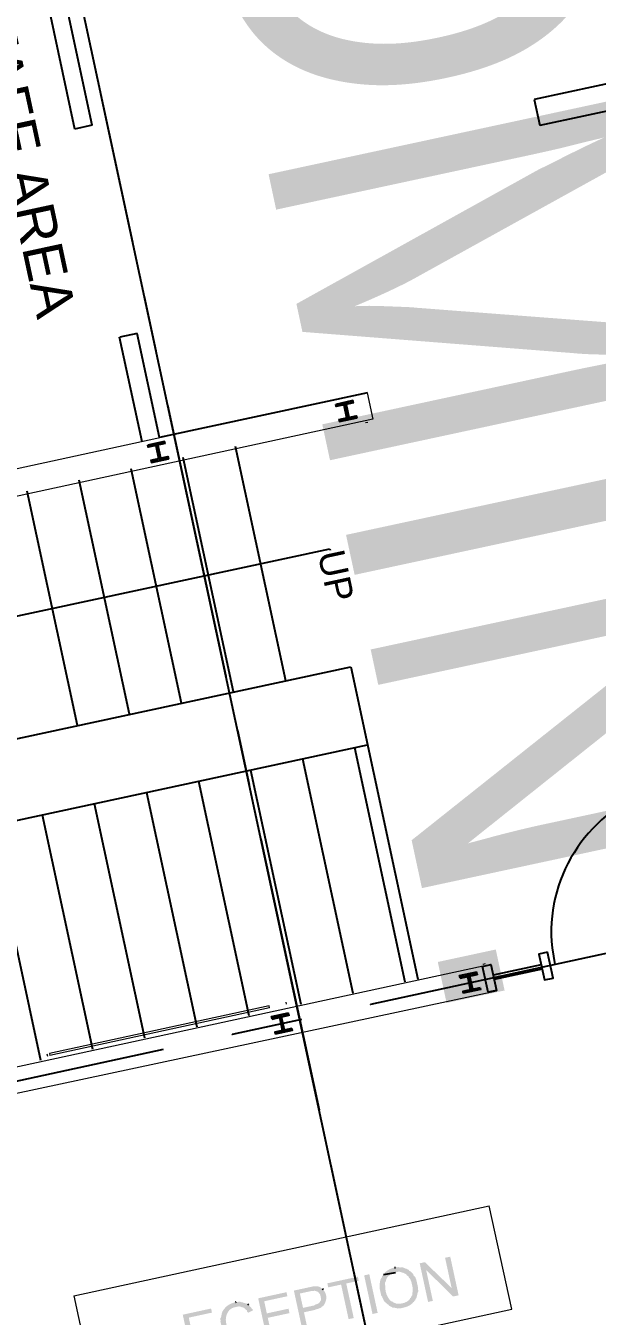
# Model space of a CAD drawing. Header units: inches. Extents: x -48022 to 80112, y -8164 to 5118.
# Drawn here: x 63958.4 to 64087.2, y 607.1 to 897.9 of the extents above; entities that cross this region are included whole.
import ezdxf
from ezdxf import colors
from ezdxf.entities.mleader import LeaderData, LeaderLine
from ezdxf.enums import TextEntityAlignment as Align
from ezdxf.math import Vec2, Vec3
from ezdxf.xclip import XClip

# ---------------------------------------------------------------- set-up
doc = ezdxf.new("R2010")
doc.units = ezdxf.units.IN
doc.header["$LTSCALE"] = 10
doc.header["$XCLIPFRAME"] = 0
doc.header["$PDMODE"] = 32
doc.linetypes.add('Amconstr', pattern=[9999, 9999, 0])
doc.linetypes.add('CENTER', pattern=[2, 1.25, -0.25, 0.25, -0.25])
for name, color, linetype in [('1_DIM', 1, 'Continuous'), ('1_TEXT', 3, 'Continuous'), ('A-STAIR', 2, 'Continuous'), ('A-TEXT-P', 3, 'Continuous'), ('A-WALL-BLWK', 33, 'Continuous'), ('ROAD CL', 251, 'CENTER'), ('TEXT', 3, 'Continuous'), ('WALL', 4, 'Continuous')]:
    doc.layers.add(name, color=color, linetype=linetype)
doc.styles.add('1by8in-1F', font='arial.ttf', dxfattribs={"height": 6})
doc.styles.add('ARC_IMP 001 1_1', font='ARIALN.TTF', dxfattribs={"height": 0.078125})
doc.styles.get("Standard").update_dxf_attribs({"font": 'sanss___.ttf'})
doc.dimstyles.new('STANDARD_WS', dxfattribs={"dimscale": 180, "dimtxt": 0.18, "dimasz": 0.0625, "dimexe": 0.1875, "dimexo": 0.0625, "dimgap": 0.09375, "dimtad": 0, "dimdec": 0, "dimzin": 3, "dimdsep": 46, "dimlunit": 4, "dimtxsty": 'Standard', "dimblk": 'DOT', "dimcen": 0.09375, "dimadec": 3, "dimazin": 0, "dimtfac": 1, "dimtdec": 0, "dimtofl": 0, "dimtmove": 1, "dimatfit": 3, "dimldrblk": 'CLOSED', "dimfxl": 0, "dimfrac": 2, "dimtolj": 1, "dimtzin": 3, "dimarcsym": 0})

# ---------------------------------------------------------------- blocks, each defined once
blk = doc.blocks.new('_Dot')
at = {"color": 0, "linetype": 'ByBlock', "lineweight": -2}
blk.add_line((-0.5, 0), (-1, 0), dxfattribs=at)
at = {"color": 0, "linetype": 'ByBlock', "const_width": 0.5}
blk.add_lwpolyline([(-0.25, 0, 1), (0.25, 0, 1)], format="xyb", close=True, dxfattribs=at)
blk = doc.blocks.new('*D201')
at = {"layer": '1_DIM', "color": 0, "lineweight": -2, "transparency": 16777216}
blk.add_line((66319.12, -277.29), (66319.12, 641.74), dxfattribs=at)
for start, end in [(90.060638, 95.578407), (96.552079, 102.069847)]:
    blk.add_arc((66319.12, -10021.85), 10629.84, start, end, dxfattribs=at)
at = {"layer": 'Defpoints', "color": 0, "transparency": 16777216}
for p in [(63731.75, 2015.89), (65569.57, 581.53), (64150.66, 66.92), (66319.12, -288.54), (66319.12, -1080.54)]:
    blk.add_point(p, dxfattribs=at)
at = {"layer": '1_DIM', "color": 0, "lineweight": -2, "transparency": 16777216, "xscale": 11.25, "yscale": 11.25, "zscale": 11.25}
for p, rotation in [((66319.12, 607.99), 0.03031924790928877), ((64085.38, 370.64), 192.1001664814439)]:
    blk.add_blockref('_Dot', p, dxfattribs=dict(at, rotation=rotation))
at = {"layer": '1_DIM', "color": 0, "transparency": 16777216, "insert": (65195.96, 548.48), "char_height": 32.4, "attachment_point": 5, "rotation": 6.0652}
blk.add_mtext('\\A1;12.130°', dxfattribs=at)
blk = doc.blocks.new('_Closed')
at = {"color": 0, "linetype": 'ByBlock', "lineweight": -2}
for p, q in [((-1, 0.167), (0, 0)), ((-1, 0.167), (-1, -0.167)), ((0, 0), (-1, -0.167)), ((0, 0), (-1, 0))]:
    blk.add_line(p, q, dxfattribs=at)
blk = doc.blocks.new('pdf plan')
for points in [[(443.415, 395.785), (443.415, 395.553), (444.771, 395.553), (445.151, 395.537), (445.151, 395.785)], [(443.415, 394.643), (443.762, 394.627), (445.151, 395.537), (444.771, 395.553)], [(443.415, 394.643), (443.415, 394.412), (445.151, 394.412), (445.151, 394.627), (443.762, 394.627)], [(443.365, 393.287), (443.365, 393.221), (443.365, 393.221), (443.367, 393.202), (443.37, 393.184), (443.372, 393.165), (443.375, 393.147), (443.378, 393.128), (443.381, 393.11), (443.385, 393.092), (443.389, 393.073), (443.393, 393.055), (443.398, 393.037), (443.403, 393.019), (443.408, 393.002), (443.414, 392.984), (443.421, 392.967), (443.428, 392.95), (443.435, 392.933), (443.443, 392.916), (443.451, 392.9), (443.46, 392.884), (443.47, 392.868), (443.48, 392.852), (443.49, 392.837), (443.502, 392.822), (443.514, 392.807), (443.514, 392.807), (443.564, 392.758), (443.58, 393.287), (443.58, 393.419), (443.597, 393.486), (443.646, 393.568), (443.663, 393.601), (443.679, 393.634), (443.712, 393.668), (443.745, 393.717), (443.762, 393.734), (443.812, 393.75), (443.861, 393.8), (443.894, 393.816), (443.944, 393.816), (443.977, 393.849), (444.027, 393.866), (444.06, 393.866), (444.126, 393.883), (444.126, 393.883), (444.136, 393.883), (444.147, 393.883), (444.157, 393.883), (444.167, 393.883), (444.177, 393.883), (444.188, 393.883), (444.198, 393.883), (444.208, 393.883), (444.218, 393.883), (444.228, 393.883), (444.238, 393.883), (444.248, 393.883), (444.258, 393.883), (444.267, 393.883), (444.277, 393.883), (444.286, 393.883), (444.296, 393.883), (444.305, 393.883), (444.314, 393.883), (444.323, 393.883), (444.332, 393.883), (444.341, 393.883), (444.349, 393.883), (444.357, 393.883), (444.357, 393.883), (444.424, 393.883), (444.473, 393.866), (444.506, 393.866), (444.572, 393.849), (444.622, 393.816), (444.655, 393.816), (444.705, 393.8), (444.721, 393.783), (444.771, 393.734), (444.787, 393.717), (444.804, 393.717), (444.821, 393.668), (444.87, 393.651), (444.887, 393.601), (444.92, 393.568), (444.936, 393.519), (444.953, 393.486), (444.953, 393.436), (444.969, 393.403), (444.969, 393.287), (444.969, 393.849), (444.953, 393.883), (444.92, 393.899), (444.87, 393.949), (444.738, 394.015), (444.705, 394.031), (444.655, 394.048), (444.622, 394.081), (444.572, 394.098), (444.473, 394.098), (444.424, 394.114), (444.093, 394.114), (444.027, 394.098), (443.977, 394.098), (443.861, 394.031), (443.812, 394.031), (443.795, 394.015), (443.712, 393.965), (443.679, 393.949), (443.646, 393.899), (443.597, 393.883), (443.58, 393.849), (443.53, 393.8), (443.514, 393.75), (443.497, 393.734), (443.481, 393.717), (443.448, 393.668), (443.431, 393.634), (443.415, 393.585), (443.415, 393.519), (443.382, 393.486), (443.382, 393.436), (443.365, 393.403), (443.365, 393.337)], [(443.564, 392.758), (443.58, 392.725), (443.613, 392.692), (443.613, 392.675), (443.663, 392.659), (443.712, 392.609), (443.729, 392.592), (443.729, 392.592), (443.742, 392.584), (443.757, 392.576), (443.773, 392.567), (443.79, 392.559), (443.808, 392.55), (443.827, 392.542), (443.847, 392.533), (443.867, 392.525), (443.889, 392.517), (443.91, 392.51), (443.932, 392.502), (443.954, 392.495), (443.977, 392.489), (443.999, 392.483), (444.021, 392.477), (444.043, 392.472), (444.064, 392.468), (444.085, 392.465), (444.105, 392.462), (444.124, 392.46), (444.143, 392.458), (444.16, 392.458), (444.177, 392.459), (444.192, 392.46), (444.192, 392.46), (444.44, 392.46), (444.506, 392.493), (444.556, 392.493), (444.589, 392.51), (444.639, 392.51), (444.721, 392.543), (444.738, 392.543), (444.787, 392.592), (444.87, 392.642), (444.887, 392.675), (444.936, 392.692), (445.036, 392.807), (445.069, 392.841), (445.069, 392.874), (445.085, 392.907), (445.102, 392.956), (445.118, 392.989), (445.151, 393.039), (445.151, 393.105), (445.168, 393.138), (445.168, 393.188), (445.168, 393.188), (445.168, 393.211), (445.168, 393.233), (445.168, 393.256), (445.167, 393.279), (445.167, 393.301), (445.166, 393.324), (445.165, 393.347), (445.164, 393.369), (445.163, 393.392), (445.161, 393.414), (445.158, 393.436), (445.155, 393.459), (445.152, 393.481), (445.148, 393.503), (445.144, 393.525), (445.138, 393.547), (445.133, 393.569), (445.126, 393.59), (445.119, 393.612), (445.11, 393.633), (445.101, 393.654), (445.091, 393.675), (445.081, 393.696), (445.069, 393.717), (445.069, 393.717), (445.036, 393.75), (445.019, 393.8), (444.969, 393.849), (444.969, 393.188), (444.953, 393.138), (444.953, 393.105), (444.936, 393.056), (444.92, 393.022), (444.887, 392.973), (444.87, 392.94), (444.821, 392.89), (444.787, 392.874), (444.787, 392.841), (444.771, 392.824), (444.771, 392.824), (444.744, 392.808), (444.717, 392.793), (444.69, 392.779), (444.662, 392.766), (444.635, 392.754), (444.607, 392.743), (444.579, 392.734), (444.551, 392.725), (444.523, 392.717), (444.495, 392.71), (444.466, 392.705), (444.438, 392.7), (444.41, 392.696), (444.381, 392.694), (444.352, 392.692), (444.324, 392.692), (444.295, 392.692), (444.266, 392.694), (444.237, 392.696), (444.208, 392.7), (444.18, 392.705), (444.151, 392.71), (444.122, 392.717), (444.093, 392.725), (444.093, 392.725), (443.977, 392.725), (443.944, 392.741), (443.894, 392.758), (443.878, 392.791), (443.828, 392.807), (443.795, 392.824), (443.762, 392.841), (443.745, 392.874), (443.712, 392.89), (443.712, 392.89), (443.706, 392.901), (443.7, 392.911), (443.694, 392.921), (443.688, 392.932), (443.682, 392.942), (443.675, 392.952), (443.669, 392.963), (443.663, 392.973), (443.657, 392.983), (443.652, 392.994), (443.646, 393.004), (443.64, 393.014), (443.634, 393.025), (443.629, 393.035), (443.623, 393.045), (443.618, 393.056), (443.613, 393.066), (443.608, 393.076), (443.603, 393.087), (443.598, 393.097), (443.593, 393.107), (443.589, 393.118), (443.584, 393.128), (443.58, 393.138), (443.58, 393.138), (443.58, 393.287)], [(443.415, 391.914), (445.151, 391.914), (445.151, 392.146), (443.415, 392.146)], [(443.415, 391.633), (443.415, 390.26), (443.597, 390.26), (443.597, 390.839), (445.151, 390.839), (445.151, 391.071), (443.597, 391.071), (443.597, 391.633)], [(443.415, 389.417), (443.415, 388.755), (445.151, 388.755), (445.151, 388.987), (444.44, 388.987), (444.44, 389.483), (444.424, 389.516), (444.424, 389.648), (444.407, 389.698), (444.407, 389.731), (444.391, 389.781), (444.357, 389.814), (444.357, 389.863), (444.341, 389.88), (444.291, 389.93), (444.275, 389.946), (444.258, 389.963), (444.242, 388.987), (443.597, 388.987), (443.597, 389.996), (443.564, 389.963), (443.53, 389.93), (443.497, 389.896), (443.481, 389.863), (443.448, 389.814), (443.448, 389.781), (443.431, 389.731), (443.415, 389.665), (443.415, 389.483)], [(443.597, 389.996), (443.597, 389.433), (443.597, 389.516), (443.613, 389.582), (443.613, 389.648), (443.646, 389.698), (443.663, 389.731), (443.679, 389.764), (443.729, 389.797), (443.812, 389.847), (444.043, 389.847), (444.093, 389.814), (444.109, 389.797), (444.142, 389.764), (444.175, 389.731), (444.209, 389.648), (444.209, 389.566), (444.242, 389.499), (444.242, 388.987), (444.258, 389.963), (444.209, 389.996), (444.209, 389.996), (444.188, 390.01), (444.167, 390.023), (444.145, 390.034), (444.123, 390.045), (444.101, 390.055), (444.079, 390.064), (444.057, 390.071), (444.034, 390.078), (444.011, 390.083), (443.988, 390.088), (443.965, 390.091), (443.942, 390.093), (443.919, 390.094), (443.895, 390.094), (443.872, 390.092), (443.848, 390.09), (443.825, 390.086), (443.802, 390.082), (443.778, 390.076), (443.755, 390.069), (443.732, 390.061), (443.709, 390.051), (443.686, 390.041), (443.663, 390.029), (443.663, 390.029), (443.646, 390.029)], [(443.415, 388.424), (443.415, 387.151), (445.151, 387.151), (445.151, 388.457), (444.936, 388.457), (444.936, 387.382), (444.341, 387.382), (444.341, 388.358), (444.142, 388.358), (444.142, 387.382), (443.597, 387.382), (443.597, 388.424)], [(443.365, 386.142), (443.365, 386.076), (443.382, 386.026), (443.382, 386.026), (443.382, 386.01), (443.383, 385.993), (443.384, 385.977), (443.386, 385.961), (443.388, 385.945), (443.39, 385.93), (443.393, 385.914), (443.397, 385.899), (443.401, 385.883), (443.405, 385.868), (443.41, 385.853), (443.415, 385.838), (443.42, 385.823), (443.426, 385.808), (443.432, 385.793), (443.438, 385.779), (443.445, 385.764), (443.451, 385.749), (443.458, 385.735), (443.466, 385.72), (443.473, 385.706), (443.481, 385.691), (443.489, 385.677), (443.497, 385.662), (443.497, 385.662), (443.53, 385.629), (443.564, 385.58), (443.564, 385.58), (443.579, 385.562), (443.594, 385.546), (443.608, 385.532), (443.621, 385.519), (443.634, 385.508), (443.645, 385.497), (443.656, 385.488), (443.667, 385.48), (443.677, 385.473), (443.688, 385.467), (443.698, 385.461), (443.708, 385.455), (443.719, 385.45), (443.729, 385.446), (443.741, 385.441), (443.752, 385.436), (443.764, 385.431), (443.778, 385.426), (443.791, 385.42), (443.806, 385.414), (443.822, 385.407), (443.839, 385.399), (443.858, 385.391), (443.878, 385.381), (443.878, 385.381), (443.911, 385.348), (443.96, 385.331), (444.01, 385.331), (444.06, 385.315), (444.06, 385.315), (444.076, 385.315), (444.093, 385.315), (444.109, 385.315), (444.126, 385.315), (444.142, 385.315), (444.159, 385.315), (444.175, 385.315), (444.191, 385.315), (444.208, 385.315), (444.224, 385.315), (444.24, 385.315), (444.256, 385.315), (444.272, 385.315), (444.288, 385.315), (444.304, 385.315), (444.319, 385.315), (444.335, 385.315), (444.35, 385.315), (444.366, 385.315), (444.381, 385.315), (444.396, 385.315), (444.411, 385.315), (444.426, 385.315), (444.44, 385.315), (444.44, 385.315), (444.506, 385.331), (444.556, 385.331), (444.589, 385.348), (444.639, 385.381), (444.672, 385.381), (444.721, 385.398), (444.787, 385.414), (444.821, 385.431), (444.87, 385.464), (444.887, 385.497), (444.936, 385.53), (444.969, 385.563), (445.002, 385.58), (444.969, 386.109), (444.969, 385.993), (444.953, 385.943), (444.936, 385.91), (444.92, 385.861), (444.887, 385.811), (444.87, 385.778), (444.854, 385.728), (444.804, 385.712), (444.787, 385.662), (444.738, 385.646), (444.738, 385.646), (444.727, 385.641), (444.715, 385.637), (444.702, 385.632), (444.688, 385.627), (444.673, 385.622), (444.657, 385.616), (444.641, 385.611), (444.625, 385.605), (444.607, 385.6), (444.59, 385.594), (444.572, 385.589), (444.554, 385.584), (444.536, 385.579), (444.518, 385.574), (444.5, 385.569), (444.482, 385.565), (444.464, 385.561), (444.447, 385.557), (444.43, 385.554), (444.414, 385.552), (444.399, 385.549), (444.384, 385.548), (444.37, 385.547), (444.357, 385.546), (444.357, 385.546), (444.209, 385.546), (444.209, 385.546), (444.171, 385.546), (444.133, 385.547), (444.095, 385.551), (444.057, 385.557), (444.02, 385.565), (443.982, 385.576), (443.946, 385.588), (443.91, 385.603), (443.875, 385.619), (443.84, 385.638), (443.808, 385.659), (443.776, 385.681), (443.747, 385.705), (443.719, 385.731), (443.693, 385.759), (443.669, 385.788), (443.648, 385.819), (443.629, 385.851), (443.613, 385.885), (443.6, 385.921), (443.59, 385.957), (443.583, 385.996), (443.58, 386.035), (443.58, 386.076), (443.58, 386.076), (443.58, 386.109), (443.564, 386.638), (443.53, 386.605), (443.514, 386.555), (443.497, 386.539), (443.481, 386.489), (443.448, 386.456), (443.431, 386.407), (443.415, 386.373), (443.382, 386.324), (443.382, 386.225), (443.365, 386.175)], [(443.564, 386.638), (443.58, 386.109), (443.58, 386.241), (443.597, 386.291), (443.646, 386.373), (443.663, 386.407), (443.679, 386.44), (443.712, 386.473), (443.745, 386.489), (443.795, 386.522), (443.828, 386.555), (443.878, 386.555), (443.944, 386.588), (443.878, 386.82), (443.861, 386.82), (443.861, 386.82), (443.851, 386.814), (443.841, 386.808), (443.831, 386.802), (443.821, 386.797), (443.812, 386.791), (443.802, 386.786), (443.793, 386.78), (443.783, 386.775), (443.774, 386.77), (443.765, 386.765), (443.756, 386.761), (443.748, 386.756), (443.739, 386.751), (443.73, 386.747), (443.722, 386.742), (443.713, 386.738), (443.705, 386.734), (443.696, 386.729), (443.688, 386.725), (443.679, 386.721), (443.671, 386.717), (443.663, 386.713), (443.654, 386.708), (443.646, 386.704), (443.646, 386.704), (443.597, 386.671)], [(443.415, 385.034), (443.415, 383.76), (445.151, 383.76), (445.151, 385.083), (444.936, 385.083), (444.936, 383.992), (444.341, 383.992), (444.341, 384.968), (444.142, 384.968), (444.142, 383.992), (443.597, 383.992), (443.597, 385.034)]]:
    blk.add_hatch(color=250).paths.add_polyline_path(points)
at = {"color": 250, "linetype": 'Continuous', "lineweight": -2}
for p, q in [((431.109, 403.029), (431.853, 402.996)), ((443.365, 393.287), (443.365, 393.337)), ((443.564, 392.758), (443.58, 393.287)), ((443.597, 389.996), (443.646, 390.029)), ((443.564, 386.638), (443.597, 386.671)), ((443.365, 386.142), (443.365, 386.175))]:
    blk.add_line(p, q, dxfattribs=at)
for points in [[(431.853, 410.274), (431.853, 394.71), (431.853, 394.71)], [(431.737, 402.401), (431.737, 400.25), (431.737, 400.25)], [(431.936, 402.401), (431.936, 400.25), (431.936, 400.25)], [(431.853, 391.6), (431.853, 388.491), (431.853, 388.491)], [(431.853, 385.381), (431.853, 369.784), (431.853, 369.784)]]:
    blk.add_lwpolyline(points, dxfattribs=at)
for points in [[(431.258, 402.798), (431.258, 402.401), (432.416, 402.401), (432.416, 402.798)], [(431.258, 399.87), (431.258, 400.25), (432.416, 400.25), (432.416, 399.87)]]:
    blk.add_lwpolyline(points, close=True, dxfattribs=at)
at = {"color": 250, "linetype": 'Continuous', "lineweight": 13}
for points in [[(405.571, 400.25), (405.571, 360.555), (405.571, 360.555)], [(405.571, 400.25), (406.746, 400.25), (406.746, 400.25)], [(406.746, 400.25), (406.746, 360.555), (406.746, 360.555)]]:
    blk.add_lwpolyline(points, dxfattribs=at)
at = {"color": 250, "linetype": 'Continuous', "lineweight": 9}
for points in [[(431.258, 400.25), (431.239, 360.075)], [(432.45, 400.248), (432.312, 361.049), (432.312, 361.049)], [(406.845, 400.002), (406.845, 399.903), (406.845, 399.903)], [(431.175, 400.002), (431.175, 399.903), (431.175, 399.903)], [(441.595, 379.261), (441.595, 397.935), (441.595, 397.935)], [(446.243, 379.261), (446.243, 397.935), (441.595, 397.935)], [(431.059, 391.104), (430.96, 391.104), (430.96, 391.104)], [(430.96, 390.343), (430.96, 380.469), (430.96, 380.469)], [(431.059, 390.343), (430.96, 390.343), (430.96, 390.343)], [(431.059, 390.343), (431.059, 380.469), (431.059, 380.469)], [(430.96, 380.469), (431.059, 380.469), (431.059, 380.469)], [(430.96, 380.353), (431.059, 380.353), (431.059, 380.353)], [(441.595, 379.261), (446.243, 379.261), (446.243, 379.261)]]:
    blk.add_lwpolyline(points, dxfattribs=at)
at = {"color": 250, "linetype": 'Continuous', "lineweight": 25}
for points in [[(405.869, 399.572), (405.77, 399.572), (405.77, 398.795)], [(405.869, 399.572), (405.869, 398.795), (405.77, 398.795)], [(406.448, 398.795), (406.448, 399.572), (406.547, 399.572)], [(406.547, 398.795), (406.547, 399.572), (406.547, 399.572)], [(431.44, 398.795), (431.44, 399.572), (431.44, 399.572)], [(431.556, 398.795), (431.556, 399.572), (431.44, 399.572)], [(432.151, 399.572), (432.234, 399.572), (432.234, 398.795)], [(432.151, 399.572), (432.151, 398.795), (432.234, 398.795)], [(405.869, 399.241), (406.448, 399.241), (406.448, 399.241)], [(405.869, 399.142), (406.448, 399.142), (406.448, 399.142)], [(432.151, 399.241), (431.556, 399.241), (431.556, 399.241)], [(432.151, 399.142), (431.556, 399.142), (431.556, 399.142)], [(406.448, 398.795), (406.547, 398.795), (406.547, 398.795)], [(431.556, 398.795), (431.44, 398.795), (431.44, 398.795)], [(405.869, 391.104), (405.77, 391.104), (405.77, 390.343)], [(405.869, 391.104), (405.869, 390.343), (405.77, 390.343)], [(406.448, 390.343), (406.448, 391.104), (406.547, 391.104)], [(406.547, 390.343), (406.547, 391.104), (406.547, 391.104)], [(431.44, 390.343), (431.44, 391.104), (431.44, 391.104)], [(431.556, 390.343), (431.556, 391.104), (431.44, 391.104)], [(432.151, 391.104), (432.234, 391.104), (432.234, 390.343)], [(432.151, 391.104), (432.151, 390.343), (432.234, 390.343)], [(405.869, 390.773), (406.448, 390.773), (406.448, 390.773)], [(405.869, 390.69), (406.448, 390.69), (406.448, 390.69)], [(432.151, 390.773), (431.556, 390.773), (431.556, 390.773)], [(432.151, 390.69), (431.556, 390.69), (431.556, 390.69)], [(406.448, 390.343), (406.547, 390.343), (406.547, 390.343)], [(431.556, 390.343), (431.44, 390.343), (431.44, 390.343)]]:
    blk.add_lwpolyline(points, dxfattribs=at)
at = {"color": 250, "linetype": 'Continuous', "lineweight": 20}
for points in [[(405.869, 399.457), (405.77, 399.556), (405.77, 399.556)], [(405.869, 399.39), (405.77, 399.49), (405.77, 399.49)], [(405.869, 399.539), (405.803, 399.572), (405.803, 399.572)], [(406.547, 399.473), (406.448, 399.556), (406.448, 399.556)], [(406.547, 399.39), (406.448, 399.49), (406.448, 399.49)], [(406.547, 399.539), (406.514, 399.572), (406.514, 399.572)], [(431.556, 399.423), (431.44, 399.539), (431.44, 399.539)], [(431.556, 399.49), (431.473, 399.572), (431.473, 399.572)], [(431.556, 399.572), (431.556, 399.605), (431.556, 399.605)], [(432.234, 399.457), (432.151, 399.539), (432.151, 399.539)], [(432.234, 399.523), (432.168, 399.572), (432.168, 399.572)], [(432.234, 399.572), (432.234, 399.605), (432.234, 399.605)], [(405.869, 399.324), (405.77, 399.407), (405.77, 399.407)], [(405.869, 399.258), (405.77, 399.341), (405.77, 399.341)], [(405.919, 399.142), (405.77, 399.291), (405.77, 399.291)], [(405.869, 399.109), (405.77, 399.225), (405.77, 399.225)], [(405.869, 399.043), (405.77, 399.142), (405.77, 399.142)], [(405.869, 398.993), (405.77, 399.076), (405.77, 399.076)], [(405.869, 398.894), (405.77, 399.01), (405.77, 399.01)], [(405.869, 398.845), (405.77, 398.944), (405.77, 398.944)], [(405.985, 399.142), (405.869, 399.241), (405.869, 399.241)], [(406.035, 399.142), (405.952, 399.241), (405.952, 399.241)], [(406.101, 399.142), (406.018, 399.241), (406.018, 399.241)], [(406.183, 399.142), (406.084, 399.241), (406.084, 399.241)], [(406.25, 399.142), (406.15, 399.241), (406.15, 399.241)], [(406.316, 399.142), (406.233, 399.241), (406.233, 399.241)], [(406.382, 399.142), (406.299, 399.241), (406.299, 399.241)], [(406.547, 399.043), (406.365, 399.241), (406.365, 399.241)], [(406.547, 399.109), (406.448, 399.225), (406.431, 399.241)], [(406.547, 399.324), (406.448, 399.423), (406.448, 399.423)], [(406.547, 399.258), (406.448, 399.341), (406.448, 399.341)], [(406.547, 399.192), (406.448, 399.291), (406.448, 399.291)], [(406.547, 398.993), (406.448, 399.076), (406.448, 399.076)], [(406.547, 398.927), (406.448, 399.01), (406.448, 399.01)], [(406.547, 398.845), (406.448, 398.944), (406.448, 398.944)], [(431.556, 399.374), (431.44, 399.473), (431.44, 399.473)], [(431.556, 399.308), (431.44, 399.39), (431.44, 399.39)], [(431.638, 399.142), (431.44, 399.324), (431.44, 399.324)], [(431.572, 399.142), (431.556, 399.159), (431.44, 399.258)], [(431.556, 399.093), (431.44, 399.192), (431.44, 399.192)], [(431.556, 399.026), (431.44, 399.109), (431.44, 399.109)], [(431.556, 398.944), (431.44, 399.043), (431.44, 399.043)], [(431.556, 398.878), (431.44, 398.993), (431.44, 398.993)], [(431.556, 398.811), (431.44, 398.927), (431.44, 398.927)], [(431.704, 399.142), (431.622, 399.241), (431.622, 399.241)], [(431.771, 399.142), (431.688, 399.241), (431.688, 399.241)], [(431.853, 399.142), (431.737, 399.241), (431.737, 399.241)], [(431.919, 399.142), (431.804, 399.241), (431.804, 399.241)], [(431.969, 399.142), (431.886, 399.241), (431.886, 399.241)], [(432.035, 399.142), (431.953, 399.241), (431.953, 399.241)], [(432.118, 399.142), (432.019, 399.241), (432.019, 399.241)], [(432.234, 399.093), (432.151, 399.192), (432.085, 399.241)], [(432.234, 399.374), (432.151, 399.473), (432.151, 399.473)], [(432.234, 399.308), (432.151, 399.407), (432.151, 399.407)], [(432.234, 399.241), (432.151, 399.324), (432.151, 399.324)], [(432.234, 399.175), (432.151, 399.258), (432.151, 399.258)], [(432.234, 399.026), (432.151, 399.142), (432.151, 399.142)], [(432.234, 398.96), (432.151, 399.043), (432.151, 399.043)], [(432.234, 398.894), (432.151, 398.993), (432.151, 398.993)], [(432.234, 398.811), (432.151, 398.927), (432.151, 398.927)], [(405.836, 398.795), (405.77, 398.861), (405.77, 398.861)], [(406.531, 398.795), (406.448, 398.878), (406.448, 398.878)], [(406.448, 398.795), (406.448, 398.811), (406.448, 398.811)], [(431.489, 398.795), (431.44, 398.845), (431.44, 398.845)], [(432.184, 398.795), (432.151, 398.861), (432.151, 398.861)], [(405.869, 391.005), (405.77, 391.087), (405.77, 391.087)], [(405.869, 390.922), (405.77, 391.021), (405.77, 391.021)], [(405.869, 391.071), (405.803, 391.104), (405.803, 391.104)], [(406.547, 391.005), (406.448, 391.104), (406.448, 391.104)], [(406.547, 390.938), (406.448, 391.021), (406.448, 391.021)], [(406.547, 391.071), (406.514, 391.104), (406.514, 391.104)], [(431.556, 390.955), (431.44, 391.071), (431.44, 391.071)], [(431.556, 390.905), (431.44, 391.005), (431.44, 391.005)], [(431.556, 391.054), (431.473, 391.104), (431.473, 391.104)], [(431.556, 391.104), (431.556, 391.137), (431.556, 391.137)], [(432.234, 390.988), (432.151, 391.071), (432.151, 391.071)], [(432.234, 390.922), (432.151, 391.005), (432.151, 391.005)], [(432.234, 391.054), (432.168, 391.104), (432.168, 391.104)], [(432.234, 391.104), (432.234, 391.137), (432.234, 391.137)], [(405.869, 390.856), (405.77, 390.955), (405.77, 390.955)], [(405.869, 390.79), (405.77, 390.872), (405.77, 390.872)], [(405.919, 390.69), (405.869, 390.723), (405.77, 390.823)], [(405.869, 390.641), (405.77, 390.757), (405.77, 390.757)], [(405.869, 390.575), (405.77, 390.69), (405.77, 390.69)], [(405.869, 390.525), (405.77, 390.608), (405.77, 390.608)], [(405.869, 390.459), (405.77, 390.542), (405.77, 390.542)], [(405.869, 390.376), (405.77, 390.475), (405.77, 390.475)], [(405.985, 390.69), (405.869, 390.773), (405.869, 390.773)], [(406.035, 390.69), (405.952, 390.773), (405.952, 390.773)], [(406.101, 390.69), (406.018, 390.773), (406.018, 390.773)], [(406.183, 390.69), (406.084, 390.773), (406.084, 390.773)], [(406.25, 390.69), (406.15, 390.773), (406.15, 390.773)], [(406.316, 390.69), (406.233, 390.773), (406.233, 390.773)], [(406.382, 390.69), (406.299, 390.773), (406.299, 390.773)], [(406.547, 390.575), (406.365, 390.773), (406.365, 390.773)], [(406.547, 390.674), (406.448, 390.757), (406.431, 390.773)], [(406.547, 390.856), (406.448, 390.955), (406.448, 390.955)], [(406.547, 390.79), (406.448, 390.905), (406.448, 390.905)], [(406.547, 390.723), (406.448, 390.839), (406.448, 390.839)], [(406.547, 390.525), (406.448, 390.624), (406.448, 390.624)], [(406.547, 390.459), (406.448, 390.558), (406.448, 390.558)], [(406.547, 390.393), (406.448, 390.475), (406.448, 390.475)], [(431.556, 390.839), (431.44, 390.938), (431.44, 390.938)], [(431.638, 390.69), (431.556, 390.773), (431.44, 390.856)], [(431.572, 390.69), (431.556, 390.69), (431.44, 390.79)], [(431.556, 390.624), (431.44, 390.723), (431.44, 390.723)], [(431.556, 390.558), (431.44, 390.674), (431.44, 390.674)], [(431.556, 390.492), (431.44, 390.575), (431.44, 390.575)], [(431.556, 390.409), (431.44, 390.525), (431.44, 390.525)], [(431.556, 390.343), (431.44, 390.459), (431.44, 390.459)], [(431.704, 390.69), (431.622, 390.773), (431.622, 390.773)], [(431.787, 390.69), (431.688, 390.773), (431.688, 390.773)], [(431.853, 390.69), (431.737, 390.773), (431.737, 390.773)], [(431.919, 390.69), (431.804, 390.773), (431.804, 390.773)], [(431.969, 390.69), (431.886, 390.773), (431.886, 390.773)], [(432.068, 390.69), (431.953, 390.773), (431.953, 390.773)], [(432.118, 390.69), (432.019, 390.773), (432.019, 390.773)], [(432.234, 390.641), (432.151, 390.723), (432.085, 390.773)], [(432.234, 390.839), (432.151, 390.938), (432.151, 390.938)], [(432.234, 390.773), (432.151, 390.872), (432.151, 390.872)], [(432.234, 390.707), (432.151, 390.79), (432.151, 390.79)], [(432.234, 390.558), (432.151, 390.674), (432.151, 390.674)], [(432.234, 390.492), (432.151, 390.608), (432.151, 390.608)], [(432.234, 390.426), (432.151, 390.525), (432.151, 390.525)], [(432.234, 390.376), (432.151, 390.459), (432.151, 390.459)], [(405.836, 390.343), (405.77, 390.409), (405.77, 390.409)], [(406.531, 390.343), (406.448, 390.409), (406.448, 390.409)], [(406.465, 390.343), (406.448, 390.343), (406.448, 390.343)], [(431.489, 390.343), (431.44, 390.393), (431.44, 390.393)], [(432.184, 390.343), (432.151, 390.393), (432.151, 390.393)]]:
    blk.add_lwpolyline(points, dxfattribs=at)
at = {"color": 250, "linetype": 'Continuous', "lineweight": -2}
blk.add_open_spline([(425.287, 408.686), (425.7, 405.692), (428.115, 403.36), (431.109, 403.029)], degree=3, dxfattribs=at)
at = {"layer": 'A-STAIR', "color": 250}
for p, q in [((417.129, 372.447), (417.172, 397)), ((417.172, 397), (431.202, 396.975)), ((420.636, 372.441), (420.679, 396.994)), ((420.678, 396.409), (431.201, 396.39)), ((417.167, 394.077), (406.644, 394.095)), ((420.674, 394.071), (431.197, 394.052)), ((417.163, 391.738), (406.64, 391.757)), ((420.67, 391.732), (431.193, 391.714)), ((417.158, 389.4), (406.636, 389.419)), ((420.666, 389.394), (431.188, 389.375)), ((417.154, 387.062), (406.632, 387.08)), ((420.662, 387.056), (431.184, 387.037)), ((417.15, 384.724), (406.628, 384.742)), ((420.658, 384.717), (431.18, 384.699)), ((420.654, 382.379), (431.176, 382.36)), ((420.65, 380.041), (431.172, 380.022))]:
    blk.add_line(p, q, dxfattribs=at)
at = {"layer": 'A-WALL-BLWK', "color": 250}
for p, q in [((391.528, 390.94), (380.54, 390.96)), ((391.528, 390.94), (391.528, 390.144)), ((400.882, 390.924), (400.882, 390.144)), ((391.528, 390.161), (381.318, 390.179)), ((405.575, 390.144), (400.88, 390.144))]:
    blk.add_line(p, q, dxfattribs=at)
blk.add_lwpolyline([(405.575, 400.269), (405.558, 390.916), (400.882, 390.924)], dxfattribs=at)
at = {"layer": 'ROAD CL', "ltscale": 5}
blk.add_lwpolyline([(704.059, 239.558), (552.829, 391.321), (159.011, 392.014)], dxfattribs=at)
at = {"layer": 'WALL', "color": 250, "linetype": 'Amconstr', "lineweight": 25}
for p, q in [((395.758, 437.628), (395.709, 410.151)), ((394.566, 424.767), (394.54, 410.153)), ((394.54, 410.153), (395.709, 410.151))]:
    blk.add_line(p, q, dxfattribs=at)
at = {"layer": 'A-TEXT-P', "color": 250, "style": '1by8in-1F'}
blk.add_text('STAFF AREA', height=1.7538, rotation=359.8991, dxfattribs=at).set_placement((391.836, 387.66), align=Align.MIDDLE_CENTER)
at = {"layer": 'TEXT', "color": 250, "linetype": 'Amconstr', "lineweight": 25}
ml = blk.add_multileader_mtext('Standard', dxfattribs=at)
ml.set_content('UP', color=250)
ml.set_leader_properties()
ml.build(insert=Vec2(0, 0))
ml.multileader.update_dxf_attribs({"text_right_attachment_type": 6, "dogleg_length": 0.36, "arrow_head_size": 1.559})
ctx = ml.context
ctx.base_point, ctx.char_height, ctx.arrow_head_size, ctx.landing_gap_size, ctx.plane_origin, ctx.plane_x_axis, ctx.plane_y_axis = Vec3(411.981, 397.2), 1.1692, 1.559, 0.0175, Vec3(411.878, 378.494), Vec3(0.999998, -0.00176), Vec3(0.00176, 0.999998)
ctx.right_attachment = 6
notes = []
notes.append((ctx, [(0, (1, 1, 0), (411.911, 397.201), (0.999998, -0.00176), 0.0702, [(0, [(411.878, 378.494)], 0, [])])]))
ctx.mtext.insert, ctx.mtext.text_direction, ctx.mtext.rotation, ctx.mtext.flow_direction = Vec3(412, 397.803), Vec3(0.999998, -0.00176), 6.281425, 5
for ctx, leaders in notes:
    for number, flags, end, landing, length, lines in leaders:
        leader = LeaderData()
        leader.index, (leader.has_last_leader_line, leader.has_dogleg_vector, leader.attachment_direction) = number, flags
        leader.last_leader_point, leader.dogleg_vector, leader.dogleg_length = Vec3(end), Vec3(landing), length
        for number, points, colour, breaks in lines:
            line = LeaderLine()
            line.index, line.vertices, line.color, line.breaks = number, Vec3.list(points), colors.encode_raw_color(colour), breaks
            leader.lines.append(line)
        ctx.leaders.append(leader)

msp = doc.modelspace()

# ---------------------------------------------------------------- linework, layer by layer
at = {"layer": 'ROAD CL', "color": 1, "ltscale": 5}
msp.add_lwpolyline([(63575.07, -823.84), (64150.66, 66.92), (63731.75, 2015.89)], dxfattribs=at)

# ---------------------------------------------------------------- block references
at = {"linetype": 'Amconstr', "lineweight": 25}
ref = msp.add_blockref('pdf plan', (61586.99, 2414.1), dxfattribs=dict(at, xscale=5.131858713091743, yscale=5.131858713091743, zscale=5.131858713091743, rotation=282.2313422511228))
XClip(ref).set_block_clipping_path([(164.4791717222, 449.2939431408), (576.659918646, 448.5683895352), (739.282937211, 285.3718372324), (658.1213050436, 204.4954374036), (528.9983881636, 334.0737409183), (235.5965602188, 334.5902103453), (235.5625337246, 315.2600524106), (164.2434555072, 315.3855939715)])

# ---------------------------------------------------------------- texts
at = {"layer": '1_TEXT', "linetype": 'Amconstr', "lineweight": 25, "insert": (64041.47, 1142.18), "char_height": 86.0695, "width": 931.0665, "attachment_point": 2, "rotation": 282.1305, "line_spacing_factor": 0.930915, "style": 'ARC_IMP 001 1_1'}
msp.add_mtext('PROPOSED ADMIN. BUILDING', dxfattribs=at)

# ---------------------------------------------------------------- dimensions: what is measured, and where the dimension line sits
at = {"layer": '1_DIM'}
dim = msp.add_angular_dim_2l(base=(65569.5702, 581.5268), line1=((64150.6587, 66.9208), (63731.7517, 2015.8874)), line2=((66319.12, -1080.5431), (66319.12, -288.5431)), dimstyle='STANDARD_WS', dxfattribs=at)
dim.commit()
dim.dimension.update_dxf_attribs({"geometry": '*D201', "text_midpoint": (65195.9619, 548.4831)})

doc.saveas('drawing.dxf')
